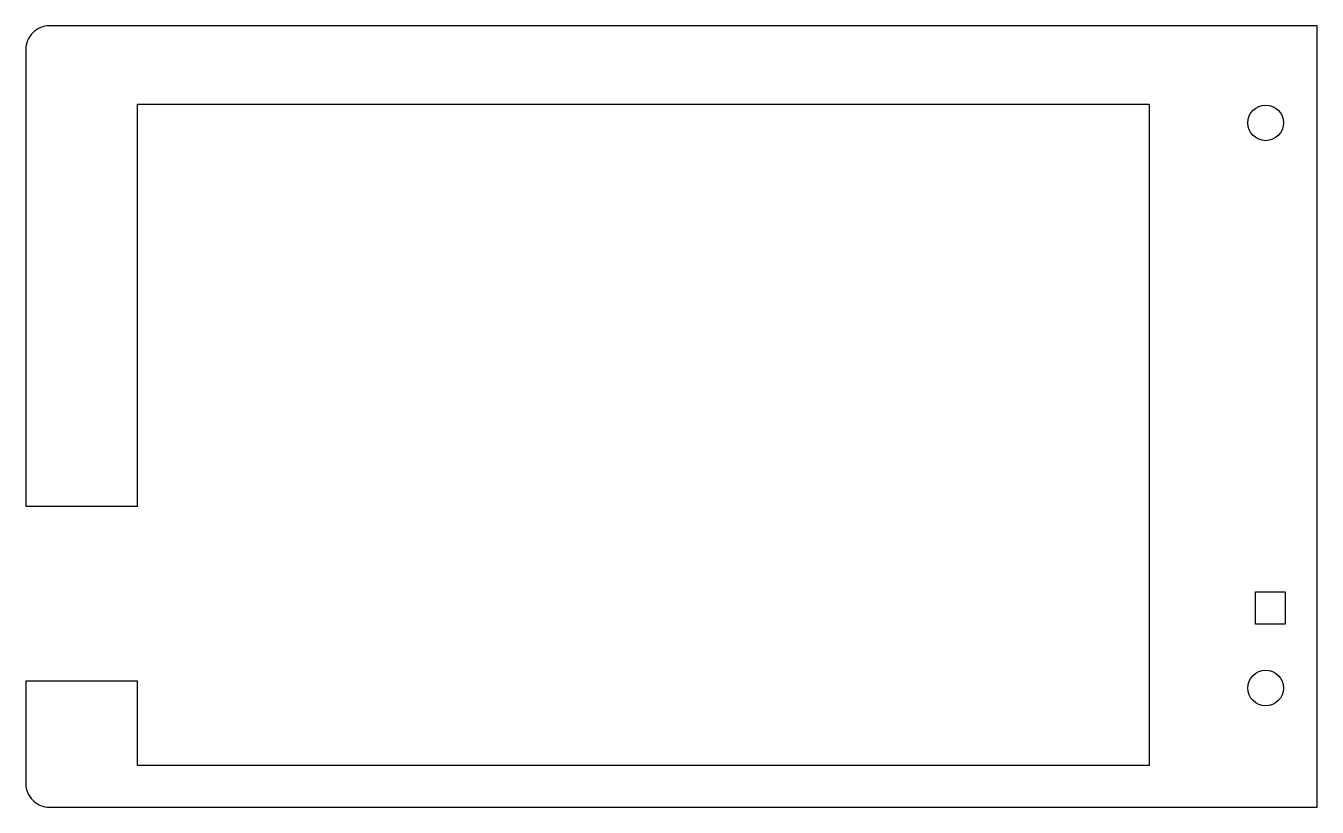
# Model space of a CAD drawing. Header units: millimetres. Extents: x -142 to -33, y -34 to 32.
import ezdxf

# ---------------------------------------------------------------- set-up
doc = ezdxf.new("R2010")
doc.units = ezdxf.units.MM
doc.layers.get('0').update_dxf_attribs({"linetype": 'CONTINUOUS'})

msp = doc.modelspace()

# ---------------------------------------------------------------- linework, layer by layer
msp.add_lwpolyline([(-132.35, -23.23), (-141.75, -23.23), (-141.75, -31.84, 0.414214), (-139.75, -33.84), (-33.11, -33.84), (-33.11, 31.87), (-139.75, 31.87, 0.414214), (-141.75, 29.87), (-141.75, -8.53), (-132.35, -8.53), (-132.35, 25.27), (-47.25, 25.27), (-47.25, -30.33), (-132.35, -30.33)], format="xyb", close=True)
msp.add_lwpolyline([(-35.81, -15.74), (-35.81, -18.44), (-38.31, -18.44), (-38.31, -15.74)], close=True)
for centre in [(-37.44, 23.71), (-37.44, -23.82)]:
    msp.add_circle(centre, 1.5)

doc.saveas('drawing.dxf')
